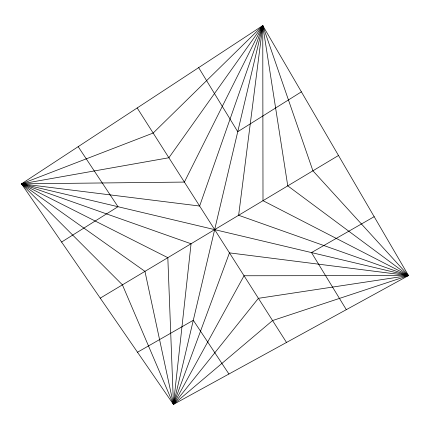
<?xml version="1.0" encoding="UTF-8"?>
<svg xmlns="http://www.w3.org/2000/svg" width="430" height="430" viewBox="0 0 430 430"><rect width="100%" height="100%" fill="white"/><g stroke="black" fill="none" stroke-linecap="round" stroke-linejoin="round"><path stroke-width="0.64" d="M173.457 404.42L191.06 243.762L21.5 183.841L262.762 25.58L408.5 275.576L173.457 404.42L21.5 183.841L153.161 133.047L262.762 25.58L312.916 170.801L408.5 275.576L272.561 320.549L173.457 404.42L122.421 284.853L21.5 183.841L168.888 157.751L262.762 25.58L287.756 185.862L408.5 275.576L258.403 298.323L173.457 404.42L144.948 271.368L21.5 183.841L184.379 182.078L262.762 25.58L262.999 200.686L408.5 275.576L244.041 275.764L173.457 404.42L167.824 257.672L21.5 183.841L199.638 206.034L262.762 25.58L238.639 215.274L408.5 275.576L229.459 252.872L173.457 404.42L262.762 25.58M61.597 242.047L117.997 206.717L78.174 146.662M301.387 91.837L237.747 131.704L198.655 67.628M100.238 298.135L338.491 155.488M137.503 352.229L193.296 320.275L228.927 374.014M374.17 216.688L311.497 252.582L346.322 309.664M21.5 183.841L408.5 275.576M137.181 107.957L286.509 342.452"/></g></svg>
